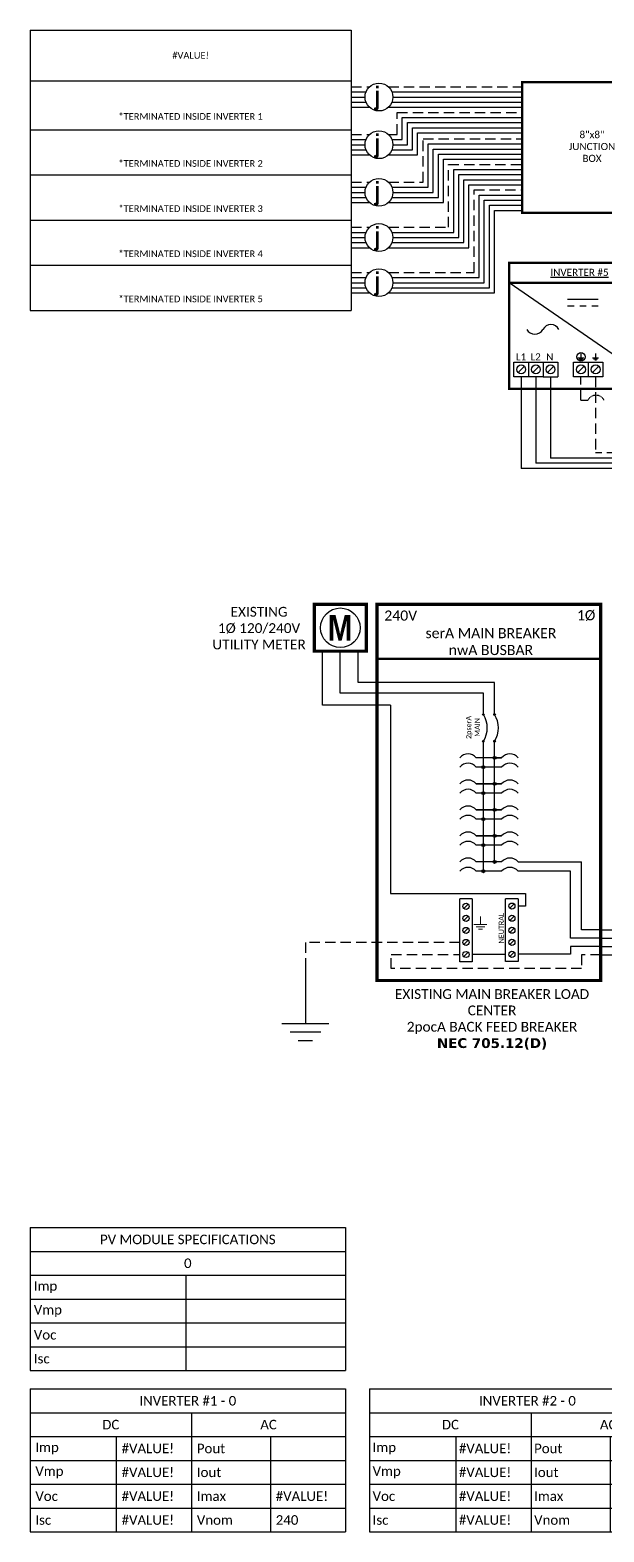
# Model space of a CAD drawing. Header units: feet. Extents: x 10037 to 10656, y 15297 to 15839.
# Drawn here: x 10037 to 10245, y 15297 to 15839 of the extents above; entities that cross this region are included whole.
import ezdxf

# ---------------------------------------------------------------- set-up
doc = ezdxf.new("R2010")
doc.units = ezdxf.units.FT
doc.header["$MEASUREMENT"] = 0
doc.linetypes.add('DASHED', pattern=[0.75, 0.5, -0.25])
doc.linetypes.add('HIDDEN', pattern=[0.375, 0.25, -0.125])
doc.styles.add('ONE LINE TXT', font='techb___.ttf')
doc.styles.get("Standard").update_dxf_attribs({"font": 'calibri.ttf'})

# ---------------------------------------------------------------- blocks, each defined once
blk = doc.blocks.new('*T21')
at = {"color": 9, "linetype": 'ByBlock', "lineweight": 30, "true_color": 0xa7bfde, "transparency": 16777216}
blk.add_line((0, 0), (116.21, 0), dxfattribs=at)
at = {"color": 0, "linetype": 'ByBlock', "lineweight": -2, "transparency": 16777216}
for p, q in [((0, 0), (0, -101.3)), ((116.21, 0), (116.21, -101.3)), ((0, -18.37), (116.21, -18.37)), ((0, -36.03), (116.21, -36.03)), ((0, -52.35), (116.21, -52.35)), ((0, -68.66), (116.21, -68.66)), ((0, -84.98), (116.21, -84.98)), ((0, -101.3), (116.21, -101.3))]:
    blk.add_line(p, q, dxfattribs=at)
at = {"color": 0, "transparency": 16777216, "char_height": 2.4195, "width": 110.4406, "attachment_point": 5}
for s, insert in [('{\\fCalibri|b0|i0|c0;#VALUE!', (58.11, -9.18)), ('{\\fCalibri|b0|i0|c0;^J^J*TERMINATED INSIDE INVERTER 1', (58.11, -27.2)), ('{\\fCalibri|b0|i0|c0;^J^J*TERMINATED INSIDE INVERTER 2', (58.11, -44.19)), ('{\\fCalibri|b0|i0|c0;^J^J*TERMINATED INSIDE INVERTER 3', (58.11, -60.51)), ('{\\fCalibri|b0|i0|c0;^J^J*TERMINATED INSIDE INVERTER 4', (58.11, -76.82)), ('{\\fCalibri|b0|i0|c0;^J^J*TERMINATED INSIDE INVERTER 5', (58.11, -93.14))]:
    blk.add_mtext(s, dxfattribs=dict(at, insert=insert))
blk = doc.blocks.new('*U26')
at = {"color": 7}
blk.add_line((-79.14, 9), (0, 9), dxfattribs=at)
at = {"color": 10}
blk.add_line((-79.14, 6), (0, 6), dxfattribs=at)
at = {"color": 253}
blk.add_line((-79.14, 3), (0, 3), dxfattribs=at)
at = {"color": 92, "linetype": 'DASHED', "ltscale": 15}
blk.add_line((-79.14, 0), (0, 0), dxfattribs=at)
blk = doc.blocks.new('breakerPanel')
at = {"linetype": 'Continuous'}
h = blk.add_hatch(color=1, dxfattribs=at)
h.dxf.hatch_style = 1
edge = h.paths.add_edge_path()
edge.add_arc((-42.47, 86.8), 0.291, 0, 360)
h = blk.add_hatch(color=1, dxfattribs=at)
h.dxf.hatch_style = 1
edge = h.paths.add_edge_path()
edge.add_arc((-38.44, 86.8), 0.291, 0, 360)
h = blk.add_hatch(color=1, dxfattribs=at)
h.dxf.hatch_style = 1
edge = h.paths.add_edge_path()
edge.add_arc((-42.47, 77.16), 0.291, 0, 360)
h = blk.add_hatch(color=1, dxfattribs=at)
h.dxf.hatch_style = 1
edge = h.paths.add_edge_path()
edge.add_arc((-38.44, 77.16), 0.291, 0, 360)
h = blk.add_hatch(color=1, dxfattribs=at)
h.dxf.hatch_style = 1
edge = h.paths.add_edge_path()
edge.add_arc((-38.44, 71.16), 0.528, 0, 360)
h = blk.add_hatch(color=1, dxfattribs=at)
h.dxf.hatch_style = 1
edge = h.paths.add_edge_path()
edge.add_arc((-42.47, 67.78), 0.528, 0, 360)
h = blk.add_hatch(color=1, dxfattribs=at)
h.dxf.hatch_style = 1
edge = h.paths.add_edge_path()
edge.add_arc((-38.44, 61.76), 0.528, 0, 360)
h = blk.add_hatch(color=1, dxfattribs=at)
h.dxf.hatch_style = 1
edge = h.paths.add_edge_path()
edge.add_arc((-42.47, 58.38), 0.528, 0, 360)
h = blk.add_hatch(color=1, dxfattribs=at)
h.dxf.hatch_style = 1
edge = h.paths.add_edge_path()
edge.add_arc((-42.47, 48.98), 0.528, 0, 360)
h = blk.add_hatch(color=1, dxfattribs=at)
h.dxf.hatch_style = 1
edge = h.paths.add_edge_path()
edge.add_arc((-38.44, 52.36), 0.528, 0, 360)
h = blk.add_hatch(color=1, dxfattribs=at)
h.dxf.hatch_style = 1
edge = h.paths.add_edge_path()
edge.add_arc((-38.44, 42.95), 0.528, 0, 360)
h = blk.add_hatch(color=1, dxfattribs=at)
h.dxf.hatch_style = 1
edge = h.paths.add_edge_path()
edge.add_arc((-42.47, 39.58), 0.528, 0, 360)
h = blk.add_hatch(color=1, dxfattribs=at)
h.dxf.hatch_style = 1
edge = h.paths.add_edge_path()
edge.add_arc((-38.44, 33.55), 0.528, 0, 360)
h = blk.add_hatch(color=1, dxfattribs=at)
h.dxf.hatch_style = 1
edge = h.paths.add_edge_path()
edge.add_arc((-42.47, 30.17), 0.528, 0, 360)
at = {"color": 155, "true_color": 0x647190}
blk.add_line((-80.92, 126.59), (0, 126.59), dxfattribs=at)
at = {"color": 253, "linetype": 'Continuous'}
for p, q in [((-100.73, 90.2), (-100.73, 109.7)), ((-76.04, 90.2), (-100.73, 90.2)), ((-76.04, 90.2), (-76.04, 22.16)), ((-76.04, 22.16), (-27.25, 22.16)), ((-27.25, 22.16), (-27.25, 17.57)), ((-27.25, 17.57), (-29.89, 17.57)), ((-11.01, 0.16), (-29.89, 0.16)), ((0, 3), (-11.01, 3)), ((-11.01, 3), (-11.01, 0.16))]:
    blk.add_line(p, q, dxfattribs=at)
at = {"color": 10, "linetype": 'Continuous'}
for p, q in [((-94.24, 94.51), (-94.24, 109.7)), ((-42.47, 94.51), (-94.24, 94.51)), ((-42.47, 87.09), (-42.47, 94.51)), ((-42.47, 30.17), (-42.47, 76.87)), ((-35.88, 67.78), (-45.04, 67.78)), ((-35.88, 58.38), (-45.04, 58.38)), ((-35.88, 48.98), (-45.04, 48.98)), ((-35.88, 39.58), (-45.04, 39.58)), ((-35.88, 30.17), (-45.04, 30.17)), ((-10.98, 30.17), (-29.89, 30.17)), ((-10.98, 6), (-10.98, 30.17)), ((0, 6), (-10.98, 6))]:
    blk.add_line(p, q, dxfattribs=at)
at = {"color": 7, "linetype": 'Continuous'}
for p, q in [((-87.75, 98.34), (-87.75, 109.7)), ((-38.44, 98.34), (-87.75, 98.34)), ((-38.44, 87.09), (-38.44, 98.34)), ((-38.44, 61.76), (-38.44, 76.87)), ((-35.88, 71.16), (-45.04, 71.16)), ((-38.44, 71.16), (-35.88, 71.16)), ((-45.04, 61.76), (-35.88, 61.76)), ((-35.88, 61.76), (-45.04, 61.76)), ((-38.44, 52.36), (-38.44, 61.76)), ((-45.04, 52.36), (-35.88, 52.36)), ((-35.88, 52.36), (-45.04, 52.36)), ((-38.44, 42.95), (-38.44, 52.36)), ((-45.04, 42.95), (-35.88, 42.95)), ((-35.88, 42.95), (-45.04, 42.95)), ((-38.44, 33.55), (-38.44, 42.95)), ((-35.88, 33.55), (-45.04, 33.55)), ((-6.96, 9), (-6.96, 33.55))]:
    blk.add_line(p, q, dxfattribs=at)
at = {"lineweight": 50}
blk.add_line((-80.92, 106.95), (0, 106.95), dxfattribs=at)
at = {"color": 7}
for p, q in [((-29.89, 33.55), (-6.96, 33.55)), ((0, 9), (-6.96, 9))]:
    blk.add_line(p, q, dxfattribs=at)
at = {"color": 1, "linetype": 'Continuous'}
for p, q in [((-51.03, -2.51), (-51.03, 20.23)), ((-46.49, 20.23), (-51.03, 20.23)), ((-46.49, 20.23), (-46.49, -2.51)), ((-34.43, -2.43), (-34.43, 20.16)), ((-29.89, 20.16), (-34.43, 20.16)), ((-29.89, 20.16), (-29.89, -2.43)), ((-46.49, -2.51), (-51.03, -2.51)), ((-29.89, -2.43), (-34.43, -2.43))]:
    blk.add_line(p, q, dxfattribs=at)
at = {"color": 4, "linetype": 'Continuous'}
for p, q in [((-47.97, 18.28), (-49.55, 16.71)), ((-31.37, 18.35), (-32.94, 16.78)), ((-47.97, 13.93), (-49.55, 12.36)), ((-31.37, 14), (-32.94, 12.43)), ((-47.97, 9.58), (-49.55, 8.01)), ((-31.37, 9.65), (-32.94, 8.08)), ((-47.97, 5.23), (-49.55, 3.66)), ((-47.97, 0.88), (-49.55, -0.69)), ((-31.37, 5.3), (-32.94, 3.73)), ((-31.37, 0.95), (-32.94, -0.62))]:
    blk.add_line(p, q, dxfattribs=at)
at = {"color": 92, "linetype": 'HIDDEN', "ltscale": 15}
for p, q in [((-51.03, 4.44), (-106.89, 4.44)), ((-106.89, 4.44), (-106.89, -4.87)), ((-75.84, -4.96), (-75.84, 0.09)), ((-75.84, 0.09), (-51.03, 0.09)), ((0, 0), (-6.96, 0)), ((-6.96, -4.96), (-75.84, -4.96)), ((-6.96, 0), (-6.96, -4.96))]:
    blk.add_line(p, q, dxfattribs=at)
at = {"color": 92, "linetype": 'Continuous', "ltscale": 15}
blk.add_line((-34.43, 0.09), (-46.49, 0.09), dxfattribs=at)
at = {"color": 92, "ltscale": 15}
blk.add_line((-106.89, -4.87), (-106.89, -24.84), dxfattribs=at)
at = {"lineweight": 50, "const_width": 1.19}
for points in [[(-103.67, 109.7), (-103.67, 126.59), (-84.82, 126.59), (-84.82, 109.7)], [(-80.92, -9.3), (-80.92, 126.59), (0, 126.59), (0, -9.3)]]:
    blk.add_lwpolyline(points, close=True, dxfattribs=at)
at = {"color": 92, "linetype": 'Continuous', "lineweight": 5, "ltscale": 0.05, "flags": 128}
for points in [[(-45.88, 10.97), (-41.2, 10.97)], [(-43.54, 13.81), (-43.54, 10.97)], [(-42.01, 10.1), (-45.07, 10.1)], [(-42.82, 9.23), (-44.25, 9.23)]]:
    blk.add_lwpolyline(points, dxfattribs=at)
at = {"color": 92, "linetype": 'Continuous', "ltscale": 4, "flags": 128}
for points in [[(-115.37, -24.84), (-98.41, -24.84)], [(-101.35, -27.98), (-112.43, -27.98)], [(-104.29, -31.12), (-109.49, -31.12)]]:
    blk.add_lwpolyline(points, dxfattribs=at)
at = {"linetype": 'Continuous'}
blk.add_circle((-94.24, 118.15), 7.15, dxfattribs=at)
at = {"color": 1, "linetype": 'Continuous'}
for centre, radius in [((-42.47, 86.8), 0.291), ((-38.44, 86.8), 0.291), ((-42.47, 77.16), 0.291), ((-38.44, 77.16), 0.291), ((-38.44, 71.16), 0.528), ((-42.47, 67.78), 0.528), ((-38.44, 61.76), 0.528), ((-42.47, 58.38), 0.528), ((-42.47, 48.98), 0.528), ((-38.44, 52.36), 0.528), ((-38.44, 42.95), 0.528), ((-42.47, 39.58), 0.528), ((-38.44, 33.55), 0.528), ((-42.47, 30.17), 0.528)]:
    blk.add_circle(centre, radius, dxfattribs=at)
at = {"color": 4, "linetype": 'Continuous'}
for centre in [(-48.76, 17.49), (-32.16, 17.57), (-48.76, 13.14), (-32.16, 13.21), (-48.76, 8.79), (-48.76, 4.44), (-32.16, 8.86), (-32.16, 4.51), (-48.76, 0.09), (-32.16, 0.16)]:
    blk.add_circle(centre, 1.11, dxfattribs=at)
at = {"color": 1, "linetype": 'Continuous'}
for centre, radius, start, end in [((-50.14, 81.98), 9.06, 327.8708, 32.1292), ((-46.11, 81.98), 9.06, 327.8708, 32.1292), ((-48.03, 68.62), 3.93, 40.3392, 139.6608), ((-32.88, 68.62), 3.93, 40.3392, 139.6608), ((-48.03, 65.24), 3.93, 40.3392, 139.6608), ((-32.88, 65.24), 3.93, 40.3392, 139.6608), ((-48.03, 59.21), 3.93, 40.3392, 139.6608), ((-48.03, 55.84), 3.93, 40.3392, 139.6608), ((-32.88, 59.21), 3.93, 40.3392, 139.6608), ((-32.88, 55.84), 3.93, 40.3392, 139.6608), ((-48.03, 49.81), 3.93, 40.3392, 139.6608), ((-48.03, 46.43), 3.93, 40.3392, 139.6608), ((-32.88, 49.81), 3.93, 40.3392, 139.6608), ((-32.88, 46.43), 3.93, 40.3392, 139.6608), ((-48.03, 40.41), 3.93, 40.3392, 139.6608), ((-32.88, 40.41), 3.93, 40.3392, 139.6608), ((-48.03, 37.03), 3.93, 40.3392, 139.6608), ((-32.88, 37.03), 3.93, 40.3392, 139.6608), ((-48.03, 31.01), 3.93, 40.3392, 139.6608), ((-32.88, 31.01), 3.93, 40.3392, 139.6608), ((-48.03, 27.63), 3.93, 40.3392, 139.6608), ((-32.88, 27.63), 3.93, 40.3392, 139.6608)]:
    blk.add_arc(centre, radius, start, end, dxfattribs=at)
at = {"color": 253, "linetype": 'Continuous', "style": 'ONE LINE TXT'}
blk.add_text('M', height=9.38, dxfattribs=at).set_placement((-98.8, 113.43))
at = {"color": 4, "linetype": 'Continuous'}
blk.add_text('NEUTRAL', height=1.874, rotation=90, dxfattribs=at).set_placement((-35.08, 4.08))
at = {"color": 1, "attachment_point": 5}
for s, width, gutter_width, heights, insert, char_height in [('EXISTING\\P1Ø 120/240V UTILITY METER', 37.8067, 7.17, [0], (-123.64, 118), 3.5433), ('240V', 0.1481, 0.75, [0], (-72.39, 122.54), 3.658), ('1Ø', 0.1481, 0.75, [0], (-5.31, 122.54), 3.658), ('serA MAIN BREAKER\\PnwA BUSBAR', 72.4998, 0.75, [0], (-39.75, 113.14), 3.6576), ('EXISTING MAIN BREAKER LOAD CENTER\\P2pocA BACK FEED BREAKER \\P{\\fVerdana|b1|i0|c0|p34;NEC 705.12(D)}', 79.2627, 97.94, [154.49], (-39.35, -23.38), 3.5433)]:
    blk.add_mtext_dynamic_manual_height_columns(s, width=width, gutter_width=gutter_width, heights=heights, dxfattribs=dict(at, insert=insert, char_height=char_height))
at = {"color": 4, "linetype": 'Continuous', "insert": (-46.25, 82.15), "char_height": 1.874, "attachment_point": 5, "rotation": 90}
blk.add_mtext_dynamic_manual_height_columns('2pserA\\PMAIN', width=0.1481, gutter_width=0.75, heights=[0], dxfattribs=at)
blk = doc.blocks.new('*U28')
at = {"color": 7}
blk.add_blockref('breakerPanel', (0, 0), dxfattribs=at)
blk = doc.blocks.new('*T16')
at = {"color": 0, "lineweight": -2, "transparency": 16777216}
for p, q in [((0, 0), (114.19, 0)), ((0, 0), (0, -51.7)), ((114.19, 0), (114.19, -51.7)), ((0, -8.62), (114.19, -8.62)), ((58.43, -8.62), (58.43, -51.7)), ((0, -17.23), (114.19, -17.23)), ((31.22, -17.23), (31.22, -51.7)), ((86.98, -17.23), (86.98, -51.7)), ((0, -25.85), (114.19, -25.85)), ((0, -34.47), (114.19, -34.47)), ((0, -43.08), (114.19, -43.08)), ((0, -51.7), (114.19, -51.7))]:
    blk.add_line(p, q, dxfattribs=at)
at = {"color": 0, "linetype": 'Continuous', "transparency": 16777216, "char_height": 3.4544}
for s, insert, width, attachment_point in [('{\\fCalibri|b0|i0|c0;INVERTER #1 - 0', (57.09, -4.31), 110.3293, 5), ('{\\fCalibri|b0|i0|c0;DC', (29.22, -12.93), 54.5755, 5), ('{\\fCalibri|b0|i0|c0;AC', (86.31, -12.93), 51.8976, 5), ('{\\fCalibri|b0|i0|c0;Imp', (1.93, -21.54), 27.3681, 4), ('{\\fCalibri|b0|i0|c0;#VALUE!', (33.15, -21.54), 23.3513, 4), ('{\\fCalibri|b0|i0|c0;Pout', (60.36, -21.54), 24.6902, 4), ('{\\fCalibri|b0|i0|c0;', (88.91, -21.54), 23.3513, 4), ('{\\fCalibri|b0|i0|c0;Vmp', (1.93, -30.16), 27.3681, 4), ('{\\fCalibri|b0|i0|c0;#VALUE!', (33.15, -30.16), 23.3513, 4), ('{\\fCalibri|b0|i0|c0;Iout', (60.36, -30.16), 24.6902, 4), ('{\\fCalibri|b0|i0|c0;', (88.91, -30.16), 23.3513, 4), ('{\\fCalibri|b0|i0|c0;Voc', (1.93, -38.78), 27.3681, 4), ('{\\fCalibri|b0|i0|c0;#VALUE!', (33.15, -38.78), 23.3513, 4), ('{\\fCalibri|b0|i0|c0;Imax', (60.36, -38.78), 24.6902, 4), ('{\\fCalibri|b0|i0|c0;#VALUE!', (88.91, -38.78), 23.3513, 4), ('{\\fCalibri|b0|i0|c0;Isc', (1.93, -47.39), 27.3681, 4), ('{\\fCalibri|b0|i0|c0;#VALUE!', (33.15, -47.39), 23.3513, 4), ('{\\fCalibri|b0|i0|c0;Vnom', (60.36, -47.39), 24.6902, 4), ('{\\fCalibri|b0|i0|c0;240', (88.91, -47.39), 23.3513, 4)]:
    blk.add_mtext(s, dxfattribs=dict(at, insert=insert, width=width, attachment_point=attachment_point))
blk = doc.blocks.new('*T17')
at = {"color": 0, "lineweight": -2, "transparency": 16777216}
for p, q in [((0, 0), (114.19, 0)), ((0, 0), (0, -51.7)), ((114.19, 0), (114.19, -51.7)), ((0, -8.62), (114.19, -8.62)), ((58.43, -8.62), (58.43, -51.7)), ((0, -17.23), (114.19, -17.23)), ((31.22, -17.23), (31.22, -51.7)), ((86.98, -17.23), (86.98, -51.7)), ((0, -25.85), (114.19, -25.85)), ((0, -34.47), (114.19, -34.47)), ((0, -43.08), (114.19, -43.08)), ((0, -51.7), (114.19, -51.7))]:
    blk.add_line(p, q, dxfattribs=at)
at = {"color": 0, "linetype": 'Continuous', "transparency": 16777216, "char_height": 3.4544}
for s, insert, width, attachment_point in [('{\\fCalibri|b0|i0|c0;INVERTER #2 - 0', (57.09, -4.31), 112.0547, 5), ('{\\fCalibri|b0|i0|c0;DC', (29.22, -12.93), 56.3009, 5), ('{\\fCalibri|b0|i0|c0;AC', (86.31, -12.93), 53.623, 5), ('{\\fCalibri|b0|i0|c0;Imp', (1.07, -21.54), 29.0935, 4), ('{\\fCalibri|b0|i0|c0;#VALUE!', (32.29, -21.54), 25.0767, 4), ('{\\fCalibri|b0|i0|c0;Pout', (59.5, -21.54), 26.4156, 4), ('{\\fCalibri|b0|i0|c0;', (88.04, -21.54), 25.0767, 4), ('{\\fCalibri|b0|i0|c0;Vmp', (1.07, -30.16), 29.0935, 4), ('{\\fCalibri|b0|i0|c0;#VALUE!', (32.29, -30.16), 25.0767, 4), ('{\\fCalibri|b0|i0|c0;Iout', (59.5, -30.16), 26.4156, 4), ('{\\fCalibri|b0|i0|c0;', (88.04, -30.16), 25.0767, 4), ('{\\fCalibri|b0|i0|c0;Voc', (1.07, -38.78), 29.0935, 4), ('{\\fCalibri|b0|i0|c0;#VALUE!', (32.29, -38.78), 25.0767, 4), ('{\\fCalibri|b0|i0|c0;Imax', (59.5, -38.78), 26.4156, 4), ('{\\fCalibri|b0|i0|c0;#VALUE!', (88.04, -38.78), 25.0767, 4), ('{\\fCalibri|b0|i0|c0;Isc', (1.07, -47.39), 29.0935, 4), ('{\\fCalibri|b0|i0|c0;#VALUE!', (32.29, -47.39), 25.0767, 4), ('{\\fCalibri|b0|i0|c0;Vnom', (59.5, -47.39), 26.4156, 4), ('{\\fCalibri|b0|i0|c0;240', (88.04, -47.39), 25.0767, 4)]:
    blk.add_mtext(s, dxfattribs=dict(at, insert=insert, width=width, attachment_point=attachment_point))
blk = doc.blocks.new('*T15')
at = {"color": 0, "lineweight": -2, "transparency": 16777216}
for p, q in [((0, 0), (114.19, 0)), ((0, 0), (0, -51.69)), ((114.19, 0), (114.19, -51.69)), ((0, -8.62), (114.19, -8.62)), ((0, -17.23), (114.19, -17.23)), ((56.41, -17.23), (56.41, -51.69)), ((0, -25.85), (114.19, -25.85)), ((0, -34.46), (114.19, -34.46)), ((0, -43.08), (114.19, -43.08)), ((0, -51.69), (114.19, -51.69))]:
    blk.add_line(p, q, dxfattribs=at)
at = {"color": 0, "linetype": 'Continuous', "transparency": 16777216, "char_height": 3.4544}
for s, insert, width, attachment_point in [('{\\fCalibri|b0|i0|c0;PV MODULE SPECIFICATIONS', (57.09, -4.31), 111.433, 5), ('{\\fCalibri|b0|i0|c0;0', (57.09, -12.92), 111.433, 5), ('{\\fCalibri|b0|i0|c0;Imp', (1.38, -21.54), 53.6551, 4), ('{\\fCalibri|b0|i0|c0;', (57.78, -21.54), 55.0254, 4), ('{\\fCalibri|b0|i0|c0;Vmp', (1.38, -30.15), 53.6551, 4), ('{\\fCalibri|b0|i0|c0;', (57.78, -30.15), 55.0254, 4), ('{\\fCalibri|b0|i0|c0;Voc', (1.38, -38.77), 53.6551, 4), ('{\\fCalibri|b0|i0|c0;', (57.78, -38.77), 55.0254, 4), ('{\\fCalibri|b0|i0|c0;Isc', (1.38, -47.39), 53.6551, 4), ('{\\fCalibri|b0|i0|c0;', (57.78, -47.39), 55.0254, 4)]:
    blk.add_mtext(s, dxfattribs=dict(at, insert=insert, width=width, attachment_point=attachment_point))

msp = doc.modelspace()

# ---------------------------------------------------------------- linework, layer by layer
at = {"color": 92, "linetype": 'HIDDEN', "ltscale": 15}
for p, q in [((10153.58, 15818.89), (10160.2, 15818.89)), ((10167.03, 15818.89), (10215.4, 15818.89)), ((10170.21, 15801.66), (10170.21, 15809.66)), ((10170.21, 15809.66), (10215.4, 15809.66)), ((10153.58, 15801.66), (10160.2, 15801.66)), ((10167.03, 15801.66), (10170.21, 15801.66)), ((10179.57, 15784.44), (10179.57, 15800.07)), ((10179.57, 15800.07), (10215.4, 15800.07)), ((10188.8, 15768.12), (10188.8, 15790.85)), ((10188.8, 15790.85), (10215.4, 15790.85)), ((10153.58, 15784.44), (10160.2, 15784.44)), ((10167.03, 15784.44), (10179.57, 15784.44)), ((10198.03, 15781.62), (10215.4, 15781.62)), ((10198.03, 15751.81), (10198.03, 15781.62)), ((10153.58, 15768.12), (10160.2, 15768.12)), ((10167.03, 15768.12), (10188.8, 15768.12)), ((10153.58, 15751.81), (10160.2, 15751.81)), ((10167.03, 15751.81), (10198.03, 15751.81)), ((10236.71, 15705.66), (10236.71, 15714.13)), ((10242.01, 15714.13), (10242.01, 15686.57)), ((10236.71, 15705.66), (10239.24, 15705.66)), ((10463.62, 15686.57), (10242.01, 15686.57))]:
    msp.add_line(p, q, dxfattribs=at)
at = {"color": 10, "linetype": 'Continuous'}
for p, q in [((10153.58, 15817.04), (10159.07, 15817.04)), ((10168.29, 15817.04), (10215.4, 15817.04)), ((10153.58, 15813.35), (10159.07, 15813.35)), ((10168.29, 15813.35), (10215.4, 15813.35)), ((10172.05, 15799.82), (10172.05, 15807.81)), ((10172.05, 15807.81), (10215.4, 15807.81)), ((10175.74, 15796.13), (10175.74, 15804.12)), ((10175.74, 15804.12), (10215.4, 15804.12)), ((10153.58, 15799.82), (10159.07, 15799.82)), ((10168.29, 15799.82), (10172.05, 15799.82)), ((10181.42, 15782.59), (10181.42, 15798.23)), ((10181.42, 15798.23), (10215.4, 15798.23)), ((10153.58, 15796.13), (10159.07, 15796.13)), ((10168.29, 15796.13), (10175.74, 15796.13)), ((10185.11, 15778.9), (10185.11, 15794.54)), ((10185.11, 15794.54), (10215.4, 15794.54)), ((10190.65, 15766.28), (10190.65, 15789)), ((10190.65, 15789), (10215.4, 15789)), ((10153.58, 15782.59), (10159.07, 15782.59)), ((10168.29, 15782.59), (10181.42, 15782.59)), ((10194.34, 15762.59), (10194.34, 15785.31)), ((10194.34, 15785.31), (10215.4, 15785.31)), ((10153.58, 15778.9), (10159.07, 15778.9)), ((10168.29, 15778.9), (10185.11, 15778.9)), ((10199.87, 15779.77), (10215.4, 15779.77)), ((10199.87, 15749.96), (10199.87, 15779.77)), ((10203.56, 15776.08), (10215.4, 15776.08)), ((10203.56, 15746.27), (10203.56, 15776.08)), ((10153.58, 15766.28), (10159.07, 15766.28)), ((10168.29, 15766.28), (10190.65, 15766.28)), ((10153.58, 15762.59), (10159.07, 15762.59)), ((10168.29, 15762.59), (10194.34, 15762.59)), ((10153.58, 15749.96), (10159.07, 15749.96)), ((10168.29, 15749.96), (10199.87, 15749.96)), ((10153.58, 15746.27), (10159.07, 15746.27)), ((10168.29, 15746.27), (10203.56, 15746.27)), ((10220.4, 15714.13), (10220.4, 15682.87)), ((10458.2, 15682.87), (10220.4, 15682.87))]:
    msp.add_line(p, q, dxfattribs=at)
at = {"color": 7, "linetype": 'Continuous'}
for p, q in [((10153.58, 15815.19), (10158.59, 15815.19)), ((10168.64, 15815.19), (10215.4, 15815.19)), ((10153.58, 15811.5), (10160.2, 15811.5)), ((10167.03, 15811.5), (10215.4, 15811.5)), ((10173.9, 15797.97), (10173.9, 15805.97)), ((10173.9, 15805.97), (10215.4, 15805.97)), ((10153.58, 15797.97), (10158.59, 15797.97)), ((10168.64, 15797.97), (10173.9, 15797.97)), ((10177.59, 15794.28), (10177.59, 15802.28)), ((10177.59, 15802.28), (10215.4, 15802.28)), ((10153.58, 15794.28), (10160.2, 15794.28)), ((10167.03, 15794.28), (10177.59, 15794.28)), ((10183.27, 15780.75), (10183.27, 15796.38)), ((10183.27, 15796.38), (10215.4, 15796.38)), ((10186.96, 15777.06), (10186.96, 15792.69)), ((10186.96, 15792.69), (10215.4, 15792.69)), ((10192.49, 15764.43), (10192.49, 15787.16)), ((10192.49, 15787.16), (10215.4, 15787.16)), ((10196.18, 15760.74), (10196.18, 15783.47)), ((10196.18, 15783.47), (10215.4, 15783.47)), ((10153.58, 15780.75), (10158.59, 15780.75)), ((10153.58, 15777.06), (10160.2, 15777.06)), ((10167.03, 15777.06), (10186.96, 15777.06)), ((10168.64, 15780.75), (10183.27, 15780.75)), ((10201.72, 15777.93), (10215.4, 15777.93)), ((10201.72, 15748.11), (10201.72, 15777.93)), ((10205.41, 15774.24), (10215.4, 15774.24)), ((10205.41, 15744.42), (10205.41, 15774.24)), ((10153.58, 15764.43), (10158.59, 15764.43)), ((10153.58, 15760.74), (10160.2, 15760.74)), ((10167.03, 15760.74), (10196.18, 15760.74)), ((10168.64, 15764.43), (10192.49, 15764.43)), ((10153.58, 15748.11), (10158.59, 15748.11)), ((10153.58, 15744.42), (10160.2, 15744.42)), ((10167.03, 15744.42), (10205.41, 15744.42)), ((10168.64, 15748.11), (10201.72, 15748.11)), ((10266.16, 15709.79), (10210.72, 15748.06)), ((10242.97, 15742), (10231.87, 15742)), ((10234.19, 15739.6), (10231.87, 15739.6)), ((10238.58, 15739.6), (10236.26, 15739.6)), ((10242.97, 15739.6), (10240.65, 15739.6)), ((10215.09, 15714.13), (10215.09, 15681.02)), ((10455.93, 15681.02), (10215.09, 15681.02))]:
    msp.add_line(p, q, dxfattribs=at)
at = {"color": 1, "linetype": 'Continuous'}
for p, q in [((10212.44, 15719.44), (10223.05, 15719.44)), ((10212.44, 15714.13), (10212.44, 15719.44)), ((10212.44, 15719.44), (10217.75, 15719.44)), ((10217.75, 15719.44), (10217.75, 15714.13)), ((10223.05, 15719.44), (10223.05, 15714.13)), ((10223.05, 15719.44), (10228.35, 15719.44)), ((10228.35, 15719.44), (10228.35, 15714.13)), ((10234.06, 15719.44), (10244.66, 15719.44)), ((10234.06, 15714.13), (10234.06, 15719.44)), ((10234.06, 15719.44), (10239.36, 15719.44)), ((10239.36, 15719.44), (10239.36, 15714.13)), ((10244.66, 15719.44), (10244.66, 15714.13)), ((10223.05, 15714.13), (10212.44, 15714.13)), ((10223.05, 15714.13), (10228.35, 15714.13)), ((10244.66, 15714.13), (10234.06, 15714.13))]:
    msp.add_line(p, q, dxfattribs=at)
at = {"color": 4, "linetype": 'Continuous'}
for p, q in [((10216.23, 15717.91), (10213.96, 15715.65)), ((10221.53, 15717.91), (10219.27, 15715.65)), ((10226.83, 15717.91), (10224.57, 15715.65)), ((10237.84, 15717.91), (10235.58, 15715.65)), ((10243.14, 15717.91), (10240.88, 15715.65))]:
    msp.add_line(p, q, dxfattribs=at)
at = {"color": 253, "linetype": 'Continuous'}
for p in [(10225.7, 15714.13), (10461.05, 15684.72)]:
    msp.add_line(p, (10225.7, 15684.72), dxfattribs=at)
at = {"lineweight": 50, "const_width": 0.834}
for points in [[(10263.81, 15773.33), (10215.4, 15773.33), (10215.4, 15820.58), (10263.81, 15820.58)], [(10210.72, 15709.79), (10210.72, 15755.3), (10266.16, 15755.3), (10266.16, 15709.79)], [(10210.72, 15748.06), (10210.72, 15755.3), (10266.16, 15755.3), (10266.16, 15748.06)]]:
    msp.add_lwpolyline(points, close=True, dxfattribs=at)
at = {"color": 92, "linetype": 'Continuous', "flags": 128}
for points in [[(10236.71, 15722.54), (10236.71, 15720.92)], [(10242.01, 15722.54), (10242.01, 15720.92)], [(10235.62, 15720.92), (10237.79, 15720.92)], [(10237.41, 15720.52), (10236, 15720.52)], [(10240.93, 15720.92), (10243.09, 15720.92)], [(10242.72, 15720.52), (10241.3, 15720.52)]]:
    msp.add_lwpolyline(points, dxfattribs=at)
at = {"color": 92, "linetype": 'HIDDEN', "flags": 128}
for points in [[(10237.04, 15720.12), (10236.37, 15720.12)], [(10242.34, 15720.12), (10241.68, 15720.12)]]:
    msp.add_lwpolyline(points, dxfattribs=at)
at = {"color": 7, "linetype": 'Continuous'}
for centre in [(10163.61, 15815.19), (10163.61, 15797.97), (10163.61, 15780.75), (10163.61, 15764.43), (10163.61, 15748.11)]:
    msp.add_circle(centre, 5.03, dxfattribs=at)
at = {"color": 92, "linetype": 'Continuous'}
msp.add_circle((10236.71, 15721.31), 1.52, dxfattribs=at)
at = {"color": 4, "linetype": 'Continuous'}
for centre in [(10215.09, 15716.78), (10220.4, 15716.78), (10225.7, 15716.78), (10236.71, 15716.78), (10242.01, 15716.78)]:
    msp.add_circle(centre, 1.6, dxfattribs=at)
at = {"linetype": 'Continuous'}
for centre, start, end in [((10225.83, 15729.72), 27.6639, 152.3361), ((10220.03, 15732.76), 207.6639, 332.3361)]:
    msp.add_arc(centre, 3.27, start, end, dxfattribs=at)
at = {"color": 92, "linetype": 'HIDDEN', "ltscale": 0.3}
msp.add_arc((10242.14, 15704.14), 3.27, 27.6639, 152.3361, dxfattribs=at)

# ---------------------------------------------------------------- block references
for name, p in [('*T21', (10037.37, 15839.4)), ('*T15', (10037.37, 15406.7)), ('*T16', (10037.37, 15348.4)), ('*T17', (10160.25, 15348.4))]:
    msp.add_blockref(name, p)
at = {"color": 7}
for name, p in [('*U28', (10243.88, 15505.27)), ('*U26', (10323.02, 15505.27))]:
    msp.add_blockref(name, p, dxfattribs=at)

# ---------------------------------------------------------------- texts
at = {"color": 1, "linetype": 'Continuous'}
msp.add_text('%%UINVERTER #5', height=2.5744, dxfattribs=at).set_placement((10225.65, 15750.56))
at = {"color": 1, "linetype": 'Continuous', "char_height": 6.6044, "attachment_point": 1, "style": 'ONE LINE TXT'}
for insert in [(10162, 15818.99), (10162, 15801.77), (10162, 15784.54), (10162, 15768.22), (10162, 15751.91)]:
    msp.add_mtext_dynamic_manual_height_columns('{\\W1;\\C256;j}', width=0.1385, gutter_width=2.13, heights=[0], dxfattribs=dict(at, insert=insert))
at = {"color": 1, "attachment_point": 5}
for s, width, gutter_width, insert, char_height in [('8"x8"  JUNCTION BOX ', 0.4767, 7.17, (10240.7, 15797.3), 2.5744), ('L1', 0.1481, 0.75, (10215.05, 15721.29), 2.574), ('L2', 0.1481, 0.75, (10220.31, 15721.31), 2.574), ('N', 0.1481, 0.75, (10225.41, 15721.28), 2.57)]:
    msp.add_mtext_dynamic_manual_height_columns(s, width=width, gutter_width=gutter_width, heights=[0], dxfattribs=dict(at, insert=insert, char_height=char_height))

doc.saveas('drawing.dxf')
